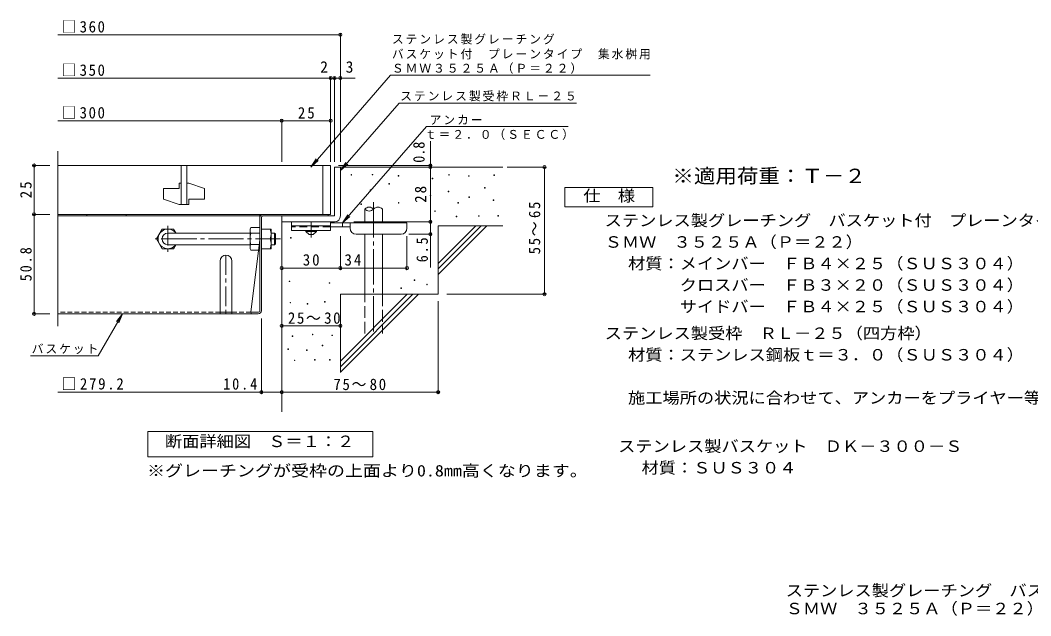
# Model space of a CAD drawing. Units: millimetres on the paper, enlarged 4 times, with parts at other scales. Extents: x -945 to 978, y -778 to 647.
# Drawn here: x -945 to 89, y -778 to -170 of the extents above; entities that cross this region are included whole.
import ezdxf
from ezdxf.enums import TextEntityAlignment as Align

# ---------------------------------------------------------------- set-up
doc = ezdxf.new("R2010")
doc.units = ezdxf.units.MM
doc.header["$LTSCALE"] = 4
doc.header["$PDMODE"] = 32
doc.header["$PDSIZE"] = 3.2
for name, pattern in [('CHAIN1', [8, 5, -1, 1, -1]), ('CHAIN2', [12, 9, -1, 1, -1]), ('DASHED1', [1.8, 1.2, -0.6]), ('DASHED2', [3, 2, -1]), ('DASHED3', [4, 3, -1])]:
    doc.linetypes.add(name, pattern=pattern)
for name, color, linetype, lineweight in [('D-0', 7, 'Continuous', 9), ('D-1', 2, 'Continuous', 9), ('D-2', 3, 'Continuous', 9), ('D-4', 7, 'Continuous', 9), ('D-5', 7, 'Continuous', 9), ('D-6', 6, 'Continuous', 9), ('D-7', 2, 'Continuous', 9), ('D-8', 2, 'Continuous', 9), ('D-9', 2, 'Continuous', 9), ('D-B', 2, 'Continuous', 9)]:
    doc.layers.add(name, color=color, linetype=linetype, lineweight=lineweight)
doc.layers.add('F-5_F-5ﾚｲﾔ', color=2, linetype='Continuous')
doc.styles.add('ＭＳ ゴシック', font='')
doc.styles.get('ＭＳ ゴシック').set_extended_font_data('MS Gothic')

msp = doc.modelspace()

# ---------------------------------------------------------------- linework, layer by layer
at = {"layer": 'D-0'}
for points in [[(-606.46, -328.359), (-606.46, -327.759), (-605.86, -327.759), (-605.86, -328.359)], [(-584.804, -328.088), (-584.804, -327.488), (-584.204, -327.488), (-584.204, -328.088)], [(-558.275, -329.171), (-558.275, -328.571), (-557.675, -328.571), (-557.675, -329.171)], [(-506.572, -328.359), (-506.572, -327.759), (-505.972, -327.759), (-505.972, -328.359)], [(-486.27, -329.442), (-486.27, -328.842), (-485.67, -328.842), (-485.67, -329.442)], [(-460.282, -328.629), (-460.282, -328.029), (-459.682, -328.029), (-459.682, -328.629)], [(-567.75, -337.563), (-567.75, -336.962), (-567.15, -336.962), (-567.15, -337.563)], [(-523.355, -331.878), (-523.355, -331.278), (-522.755, -331.278), (-522.755, -331.878)], [(-586.969, -343.789), (-586.969, -343.188), (-586.369, -343.188), (-586.369, -343.789)], [(-525.521, -349.202), (-525.521, -348.602), (-524.921, -348.602), (-524.921, -349.202)], [(-507.113, -345.142), (-507.113, -344.542), (-506.513, -344.542), (-506.513, -345.142)], [(-485.999, -351.097), (-485.999, -350.497), (-485.399, -350.497), (-485.399, -351.097)], [(-470.028, -341.623), (-470.028, -341.023), (-469.428, -341.023), (-469.428, -341.623)], [(-596.444, -358.136), (-596.444, -357.535), (-595.844, -357.535), (-595.844, -358.136)], [(-558.005, -356.782), (-558.005, -356.182), (-557.405, -356.182), (-557.405, -356.782)], [(-497.097, -356.782), (-497.097, -356.182), (-496.497, -356.182), (-496.497, -356.782)], [(-461.095, -354.075), (-461.095, -353.475), (-460.494, -353.475), (-460.494, -354.075)], [(-520.919, -365.445), (-520.919, -364.844), (-520.319, -364.844), (-520.319, -365.445)], [(-498.992, -370.858), (-498.992, -370.258), (-498.392, -370.258), (-498.392, -370.858)], [(-475.983, -370.317), (-475.983, -369.717), (-475.383, -369.717), (-475.383, -370.317)], [(-456.222, -370.046), (-456.222, -369.446), (-455.622, -369.446), (-455.622, -370.046)], [(-668.196, -392.599), (-668.196, -391.999), (-667.596, -391.999), (-667.596, -392.599)], [(-669.771, -437.065), (-669.771, -436.465), (-669.171, -436.465), (-669.171, -437.065)], [(-628.858, -438.723), (-628.858, -438.123), (-628.258, -438.123), (-628.258, -438.723)], [(-555.588, -443.978), (-555.588, -443.378), (-554.989, -443.378), (-554.989, -443.978)], [(-541.783, -435.857), (-541.783, -435.257), (-541.183, -435.257), (-541.183, -435.857)], [(-529.04, -440.157), (-529.04, -439.557), (-528.44, -439.557), (-528.44, -440.157)], [(-668.805, -458.836), (-668.805, -458.236), (-668.205, -458.236), (-668.205, -458.836)], [(-651.142, -460.054), (-651.142, -459.454), (-650.542, -459.454), (-650.542, -460.054)], [(-633.479, -457.922), (-633.479, -457.322), (-632.879, -457.322), (-632.879, -457.922)], [(-666.673, -492.944), (-666.673, -492.344), (-666.073, -492.344), (-666.073, -492.944)], [(-645.965, -491.421), (-645.965, -490.821), (-645.365, -490.821), (-645.365, -491.421)], [(-626.018, -492.182), (-626.018, -491.582), (-625.418, -491.582), (-625.418, -492.182)], [(-670.937, -506.343), (-670.937, -505.743), (-670.337, -505.743), (-670.337, -506.343)], [(-635.915, -502.536), (-635.915, -501.936), (-635.315, -501.936), (-635.315, -502.536)], [(-652.055, -507.257), (-652.055, -506.657), (-651.455, -506.657), (-651.455, -507.257)], [(-643.681, -517.154), (-643.681, -516.554), (-643.081, -516.554), (-643.081, -517.154)], [(-628.454, -517.154), (-628.454, -516.554), (-627.854, -516.554), (-627.854, -517.154)], [(-664.389, -517.763), (-664.389, -517.163), (-663.789, -517.163), (-663.789, -517.763)]]:
    msp.add_lwpolyline(points, close=True, dxfattribs=at)
at = {"layer": 'D-1'}
for p, q in [((-623.31, -319.979), (-623.31, -369.979)), ((-617.31, -319.979), (-623.31, -319.979)), ((-617.31, -369.979), (-617.31, -319.979)), ((-623.31, -369.979), (-677.31, -369.979)), ((-677.31, -375.979), (-677.31, -369.979)), ((-677.31, -375.979), (-623.31, -375.979))]:
    msp.add_line(p, q, dxfattribs=at)
at = {"layer": 'D-1', "color": 3}
for p, q in [((-688.113, -387.379), (-684.713, -387.379)), ((-684.713, -387.379), (-683.713, -388.379)), ((-684.713, -399.379), (-684.713, -387.379)), ((-683.713, -398.379), (-683.713, -388.379)), ((-688.113, -399.379), (-684.713, -399.379)), ((-684.713, -399.379), (-683.713, -398.379))]:
    msp.add_line(p, q, dxfattribs=at)
at = {"layer": 'D-1'}
msp.add_arc((-623.31, -369.979), 6, 270, 0, dxfattribs=at)
at = {"layer": 'D-2'}
for p, q in [((-906.377, -482.488), (-906.377, -303.748)), ((-627.31, -318.379), (-906.377, -318.379)), ((-780.31, -318.379), (-780.31, -358.379)), ((-774.31, -318.379), (-774.31, -358.379)), ((-635.31, -318.379), (-635.31, -368.379)), ((-627.31, -318.379), (-627.31, -368.379)), ((-782.31, -336.379), (-782.31, -341.879)), ((-780.31, -336.379), (-782.31, -336.379)), ((-772.31, -336.379), (-774.31, -336.379)), ((-772.31, -336.379), (-756.31, -341.879)), ((-798.31, -341.879), (-798.31, -352.879)), ((-798.31, -341.879), (-782.31, -341.879)), ((-756.31, -341.879), (-756.31, -352.879)), ((-798.31, -352.879), (-782.31, -358.379)), ((-772.31, -358.379), (-782.31, -358.379)), ((-772.31, -352.879), (-772.31, -358.379)), ((-772.31, -352.879), (-756.31, -352.879)), ((-906.377, -368.379), (-627.31, -368.379))]:
    msp.add_line(p, q, dxfattribs=at)
at = {"layer": 'D-4'}
for p, q in [((-906.377, -184.832), (-617.31, -184.832)), ((-617.31, -314.797), (-617.31, -183.632)), ((-906.377, -229.11), (-627.309, -229.11)), ((-627.309, -314.797), (-627.309, -227.911)), ((-627.309, -229.11), (-625.309, -229.11)), ((-625.309, -229.11), (-602.245, -229.11)), ((-623.309, -314.797), (-623.309, -227.911)), ((-906.377, -272.611), (-677.31, -272.611)), ((-677.31, -314.797), (-677.31, -271.411)), ((-677.31, -272.611), (-627.309, -272.611)), ((-525.324, -375.979), (-525.324, -293.575)), ((-931.738, -318.379), (-914.377, -318.379)), ((-930.538, -318.379), (-930.538, -368.379)), ((-524.124, -318.379), (-619.31, -318.379)), ((-524.124, -319.979), (-594.625, -319.979)), ((-446.898, -319.979), (-407.436, -319.979)), ((-408.636, -449.979), (-408.636, -319.979)), ((-931.738, -368.379), (-914.377, -368.379)), ((-930.538, -368.379), (-930.538, -469.979)), ((-603.705, -375.979), (-524.124, -375.979)), ((-525.324, -375.979), (-525.324, -422.679)), ((-617.306, -424.42), (-617.306, -390.579)), ((-549.306, -424.42), (-549.306, -390.579)), ((-524.124, -388.579), (-547.306, -388.579)), ((-508.415, -449.979), (-407.436, -449.979)), ((-517.309, -456.979), (-517.309, -551.179)), ((-931.738, -469.979), (-914.374, -469.979)), ((-840.132, -469.979), (-843.959, -479.218)), ((-698.113, -551.179), (-698.113, -474.779)), ((-677.31, -482.227), (-617.31, -482.227)), ((-934.209, -512.986), (-864.962, -512.986)), ((-698.113, -549.979), (-906.377, -549.979)), ((-677.31, -549.979), (-698.113, -549.979)), ((-677.31, -549.979), (-517.309, -549.979))]:
    msp.add_line(p, q, dxfattribs=at)
for points in [[(-677.306, -423.22), (-617.306, -423.22), (-549.306, -423.22)], [(-864.962, -512.986), (-840.132, -469.979), (-846.22, -477.912)]]:
    msp.add_lwpolyline(points, dxfattribs=at)
for p in [(-617.31, -184.832), (-627.309, -229.11), (-623.309, -229.11), (-617.31, -229.11), (-677.31, -272.611), (-627.309, -272.611), (-930.538, -318.379), (-525.324, -318.379), (-525.324, -319.979), (-525.324, -319.979), (-408.636, -319.979), (-930.538, -368.379), (-525.324, -375.979), (-525.324, -388.579), (-677.306, -423.22), (-617.306, -423.22), (-549.306, -423.22), (-408.636, -449.979), (-930.538, -469.979), (-677.31, -482.227), (-617.31, -482.227), (-698.113, -549.979), (-677.31, -549.979), (-517.309, -549.979)]:
    msp.add_point(p, dxfattribs=at)
at = {"layer": 'D-5'}
for p, q in [((-566.023, -226.139), (-647.698, -319.979)), ((-566.023, -226.139), (-300.643, -226.139)), ((-557.384, -254.815), (-617.31, -323.667)), ((-557.384, -254.815), (-376.053, -254.815)), ((-529.353, -278.464), (-384.262, -278.464)), ((-647.698, -319.979), (-642.174, -311.644)), ((-647.698, -319.979), (-640.205, -313.358)), ((-617.31, -323.667), (-611.786, -315.331)), ((-617.31, -323.667), (-609.816, -317.045)), ((-615.097, -376.979), (-609.572, -368.643))]:
    msp.add_line(p, q, dxfattribs=at)
msp.add_lwpolyline([(-529.353, -278.464), (-615.097, -376.979), (-607.603, -370.357)], dxfattribs=at)
for points in [[(-387.884, -360.742), (-387.884, -340.742), (-297.884, -340.742), (-297.884, -360.742)], [(-814.107, -615.979), (-814.107, -589.979), (-584.108, -589.979), (-584.108, -615.979)]]:
    msp.add_lwpolyline(points, close=True, dxfattribs=at)
at = {"layer": 'D-6'}
for p, q in [((-617.31, -319.979), (-451.31, -319.979)), ((-592.393, -376.979), (-592.393, -362.979)), ((-574.393, -376.979), (-574.393, -362.979)), ((-677.31, -375.979), (-677.31, -569.979)), ((-517.31, -418.383), (-478.906, -379.979)), ((-517.31, -379.979), (-451.31, -379.979)), ((-517.31, -424.039), (-473.249, -379.979)), ((-517.31, -379.979), (-517.31, -449.979)), ((-517.31, -429.696), (-467.593, -379.979)), ((-592.393, -449.979), (-592.393, -388.579)), ((-574.393, -449.979), (-574.393, -388.579)), ((-617.31, -449.979), (-517.31, -449.979)), ((-617.31, -449.979), (-617.31, -529.979)), ((-617.31, -518.382), (-548.906, -449.979)), ((-617.31, -524.039), (-543.25, -449.979)), ((-617.31, -529.695), (-537.594, -449.979))]:
    msp.add_line(p, q, dxfattribs=at)
at = {"layer": 'D-6', "linetype": 'CHAIN2'}
msp.add_line((-583.393, -355.994), (-583.393, -489.979), dxfattribs=at)
at = {"layer": 'D-6', "linetype": 'DASHED3'}
for p, q in [((-592.393, -489.979), (-592.393, -449.979)), ((-574.393, -449.979), (-574.393, -489.979))]:
    msp.add_line(p, q, dxfattribs=at)
at = {"layer": 'D-6'}
for centre, start, end in [((-587.893, -367.041), 42.07146, 137.92854), ((-578.893, -367.041), 42.07146, 137.92854), ((-587.893, -358.917), 222.07146, 317.92854)]:
    msp.add_arc(centre, 6.062, start, end, dxfattribs=at)
at = {"layer": 'D-7'}
for p, q in [((-699.713, -368.379), (-906.374, -368.379)), ((-699.713, -369.979), (-906.374, -369.979)), ((-876.51, -368.379), (-876.51, -369.979)), ((-836.51, -368.379), (-836.51, -369.979)), ((-699.713, -467.046), (-699.713, -368.379)), ((-698.113, -466.779), (-698.113, -371.312)), ((-696.78, -369.979), (-629.706, -369.979)), ((-696.513, -368.379), (-629.706, -368.379)), ((-629.706, -368.379), (-629.706, -369.979)), ((-699.713, -394.379), (-708.938, -468.379)), ((-701.313, -469.979), (-906.374, -469.979)), ((-701.047, -468.379), (-708.938, -468.379))]:
    msp.add_line(p, q, dxfattribs=at)
at = {"layer": 'D-7', "linetype": 'DASHED1'}
for p, q in [((-740.313, -468.379), (-906.374, -468.379)), ((-708.938, -468.379), (-728.313, -468.379))]:
    msp.add_line(p, q, dxfattribs=at)
at = {"layer": 'D-7'}
for centre, radius, start, end in [((-696.513, -371.579), 3.2, 90, 180), ((-696.78, -371.312), 1.333, 90, 180), ((-707.338, -468.379), 1.6, 180, 270), ((-701.313, -466.779), 3.2, 270, 0), ((-701.047, -467.046), 1.333, 270, 0)]:
    msp.add_arc(centre, radius, start, end, dxfattribs=at)
at = {"layer": 'D-8', "linetype": 'CHAIN1'}
for p, q in [((-793.706, -380.186), (-793.706, -406.572)), ((-780.514, -393.379), (-806.899, -393.379)), ((-734.313, -409.979), (-734.313, -469.979))]:
    msp.add_line(p, q, dxfattribs=at)
at = {"layer": 'D-8'}
for p, q in [((-740.313, -415.979), (-740.313, -469.979)), ((-728.313, -415.979), (-728.313, -469.979)), ((-740.313, -468.379), (-728.313, -468.379))]:
    msp.add_line(p, q, dxfattribs=at)
msp.add_arc((-734.313, -415.979), 6, 0, 180, dxfattribs=at)
at = {"layer": 'D-9', "color": 3}
for p, q in [((-667.306, -375.979), (-667.306, -384.979)), ((-627.306, -375.979), (-667.306, -375.979)), ((-627.306, -379.979), (-667.306, -379.979)), ((-627.306, -375.979), (-627.306, -384.979)), ((-627.306, -384.979), (-667.306, -384.979))]:
    msp.add_line(p, q, dxfattribs=at)
at = {"layer": 'D-9', "color": 3, "linetype": 'DASHED2'}
msp.add_line((-627.306, -380.979), (-667.306, -380.979), dxfattribs=at)
at = {"layer": 'D-9', "color": 4, "linetype": 'CHAIN1'}
msp.add_line((-647.306, -392.075), (-647.306, -375.979), dxfattribs=at)
at = {"layer": 'D-9', "color": 4}
for p, q in [((-549.306, -376.979), (-627.306, -376.979)), ((-607.296, -380.979), (-627.306, -380.979)), ((-615.306, -380.979), (-615.306, -376.979)), ((-607.306, -382.579), (-607.306, -376.979)), ((-549.306, -382.579), (-549.306, -376.979)), ((-601.306, -388.579), (-555.306, -388.579))]:
    msp.add_line(p, q, dxfattribs=at)
at = {"layer": 'D-9'}
for p, q in [((-698.113, -383.379), (-688.113, -383.379)), ((-688.113, -403.379), (-688.113, -383.379)), ((-652.806, -385.979), (-652.806, -384.979)), ((-652.806, -385.979), (-649.306, -388.978)), ((-652.806, -385.979), (-641.806, -385.979)), ((-649.306, -388.978), (-645.307, -388.978)), ((-645.307, -388.978), (-641.806, -385.979)), ((-641.806, -385.979), (-641.806, -384.979)), ((-698.113, -393.379), (-688.979, -393.379)), ((-698.113, -403.379), (-688.113, -403.379))]:
    msp.add_line(p, q, dxfattribs=at)
at = {"layer": 'D-9', "linetype": 'CHAIN1'}
msp.add_line((-682.74, -393.379), (-688.864, -393.379), dxfattribs=at)
at = {"layer": 'D-9'}
for centre in [(-702.98, -388.379), (-702.98, -398.379)]:
    msp.add_arc(centre, 14.866, 340.34633, 19.65366, dxfattribs=at)
at = {"layer": 'D-9', "color": 4}
for centre, start, end in [((-601.306, -382.579), 180, 270), ((-555.306, -382.579), 270, 0)]:
    msp.add_arc(centre, 6, start, end, dxfattribs=at)
at = {"layer": 'D-B'}
for p, q in [((-709.713, -383.379), (-708.847, -381.879)), ((-699.713, -381.879), (-708.847, -381.879)), ((-805.206, -393.379), (-799.433, -383.379)), ((-799.433, -383.379), (-787.98, -383.379)), ((-785.679, -387.363), (-787.98, -383.379)), ((-709.713, -403.379), (-709.713, -383.379)), ((-708.847, -387.653), (-699.713, -387.653)), ((-805.206, -393.379), (-799.433, -403.379)), ((-785.67, -399.379), (-787.98, -403.379)), ((-708.847, -399.106), (-699.713, -399.106)), ((-799.433, -403.379), (-787.98, -403.379)), ((-709.713, -403.379), (-708.847, -404.879)), ((-699.713, -404.879), (-708.847, -404.879))]:
    msp.add_line(p, q, dxfattribs=at)
at = {"layer": 'D-B', "color": 3}
for p, q in [((-793.706, -387.379), (-709.713, -387.379)), ((-793.706, -399.379), (-709.713, -399.379))]:
    msp.add_line(p, q, dxfattribs=at)
at = {"layer": 'D-B', "color": 3, "linetype": 'CHAIN2'}
msp.add_line((-800.282, -393.379), (-678.704, -393.379), dxfattribs=at)
at = {"layer": 'D-B'}
for centre, radius, start, end in [((-703.149, -385.169), 6.579, 149.99998, 176.07924), ((-793.706, -393.379), 10, 36.87019, 323.12981), ((-704.244, -384.699), 5.47, 180.2103, 212.68507), ((-690.348, -393.379), 19.365, 162.79973, 197.20026), ((-704.244, -402.059), 5.47, 147.31491, 179.78969), ((-703.149, -401.589), 6.579, 183.92075, 210)]:
    msp.add_arc(centre, radius, start, end, dxfattribs=at)
at = {"layer": 'D-B', "color": 3}
msp.add_arc((-793.706, -393.379), 6, 90, 270, dxfattribs=at)

# ---------------------------------------------------------------- texts
at = {"layer": 'D-4', "color": 2, "style": 'ＭＳ ゴシック'}
for s, p in [('2', (-638.046, -227.111)), ('3', (-611.989, -227.111))]:
    msp.add_text(s, height=11.73, dxfattribs=at).set_placement(p, align=Align.BOTTOM_LEFT)
at = {"layer": 'D-4', "color": 2, "style": 'ＭＳ ゴシック', "width": 0.9}
msp.add_text('0.8', height=11.73, rotation=90, dxfattribs=at).set_placement((-527.724, -315.602), align=Align.BOTTOM_LEFT)
at = {"layer": 'D-4', "color": 2, "style": 'ＭＳ ゴシック'}
for s, width, p in [('ステンレス製バスケット\u3000ＤＫ－３００－Ｓ', 1.1, (-333.271, -614.533)), ('材質：ＳＵＳ３０４', 1.1, (-309.386, -636.533)), ('※グレーチングが受枠の上面より0.8mm高くなります。', 1.15, (-815.057, -639.564))]:
    msp.add_text(s, height=11.73, dxfattribs=dict(at, width=width)).set_placement(p, align=Align.BOTTOM_LEFT)
at = {"layer": 'D-4', "color": 2, "char_height": 11.73, "attachment_point": 7, "style": 'ＭＳ ゴシック'}
for s, insert in [('\\T1.21;\\W0.95;□360', (-902.377, -182.811)), ('\\T1.21;\\W0.95;□350', (-902.377, -227.091)), ('\\T1.21;\\W0.95;□300', (-902.377, -270.611)), ('\\T1.27;\\W0.95;25', (-660.809, -270.611)), ('\\T1.27;\\W0.95;30', (-655.806, -420.82)), ('\\T1.27;\\W0.95;34', (-613.16, -420.82)), ('\\T1.22;\\W0.95;25～30', (-670.99, -480.227)), ('\\T1.23;\\W0.95;□279.2', (-902.377, -547.579)), ('\\T1.28;\\W0.9;10.4', (-737.157, -547.579)), ('\\T1.22;\\W0.95;75～80', (-624.457, -547.979))]:
    msp.add_mtext(s, dxfattribs=dict(at, insert=insert))
at = {"layer": 'D-4', "color": 2, "char_height": 11.73, "attachment_point": 7, "rotation": 90, "style": 'ＭＳ ゴシック'}
for s, insert in [('\\T1.27;\\W0.95;25', (-932.938, -351.879)), ('\\T1.27;\\W0.95;28', (-529.324, -356.479)), ('\\T1.22;\\W0.95;55～65', (-412.848, -409.181)), ('\\T1.28;\\W0.9;50.8', (-932.938, -436.679)), ('\\T1.27;\\W0.9;6.5', (-527.724, -417.257))]:
    msp.add_mtext(s, dxfattribs=dict(at, insert=insert))
at = {"layer": 'D-4', "insert": (-932.962, -511.083), "char_height": 8.798, "attachment_point": 7, "style": 'ＭＳ ゴシック'}
msp.add_mtext('\\T1.17;バスケット', dxfattribs=at)
at = {"layer": 'D-5', "color": 3, "style": 'ＭＳ ゴシック', "width": 1.1}
msp.add_text('※適用荷重：Ｔ－２', height=14.66, dxfattribs=at).set_placement((-277.884, -340.742), align=Align.BOTTOM_LEFT)
at = {"layer": 'D-5', "color": 2, "style": 'ＭＳ ゴシック', "width": 1.1}
for s, p in [('仕\u3000様', (-368.884, -358.742)), ('ステンレス製グレーチング\u3000バスケット付\u3000プレーンタイプ\u3000集水桝用', (-347.048, -383.91)), ('ＳＭＷ\u3000３５２５Ａ（Ｐ＝２２）', (-347.048, -405.91)), ('材質：メインバー\u3000ＦＢ４×２５（ＳＵＳ３０４）', (-323.163, -427.91)), ('\u3000\u3000\u3000クロスバー\u3000ＦＢ３×２０（ＳＵＳ３０４）', (-323.163, -449.91)), ('\u3000\u3000\u3000サイドバー\u3000ＦＢ４×２５（ＳＵＳ３０４）', (-323.163, -471.91)), ('ステンレス製受枠\u3000ＲＬ－２５（四方枠）', (-347.048, -499.147)), ('材質：ステンレス鋼板ｔ＝３．０（ＳＵＳ３０４）', (-323.163, -521.147)), ('施工場所の状況に合わせて、アンカーをプライヤー等で折り曲げてご使用ください。', (-323.163, -565.147)), ('断面詳細図\u3000Ｓ＝１：２', (-796.737, -609.591))]:
    msp.add_text(s, height=11.73, dxfattribs=at).set_placement(p, align=Align.BOTTOM_LEFT)
at = {"layer": 'D-5', "char_height": 8.798, "attachment_point": 7, "style": 'ＭＳ ゴシック'}
for s, insert in [('\\T1.17;ステンレス製グレーチング', (-564.643, -194.83)), ('\\T1.17;バスケット付\u3000プレーンタイプ\u3000集水桝用', (-564.643, -210.076)), ('\\T1.17;ＳＭＷ３５２５Ａ（Ｐ＝２２）', (-564.643, -224.731)), ('\\T1.17;ステンレス製受枠ＲＬ－２５', (-556.137, -252.911)), ('\\T1.17;アンカー', (-526.068, -276.77)), ('\\T1.17;ｔ＝２．０（ＳＥＣＣ）', (-530.95, -292.328))]:
    msp.add_mtext(s, dxfattribs=dict(at, insert=insert))
at = {"layer": 'F-5_F-5ﾚｲﾔ', "style": 'ＭＳ ゴシック', "width": 1.1}
for s, p in [('ステンレス製グレーチング\u3000バスケット付\u3000プレーンタイプ\u3000集水桝用', (-162, -761.995)), ('ＳＭＷ\u3000３５２５Ａ（Ｐ＝２２）＋ＲＬ－２５（四方枠）＋ＤＫ－３００－Ｓ', (-162, -780.36))]:
    msp.add_text(s, height=11.73, dxfattribs=at).set_placement(p, align=Align.BOTTOM_LEFT)

doc.saveas('drawing.dxf')
